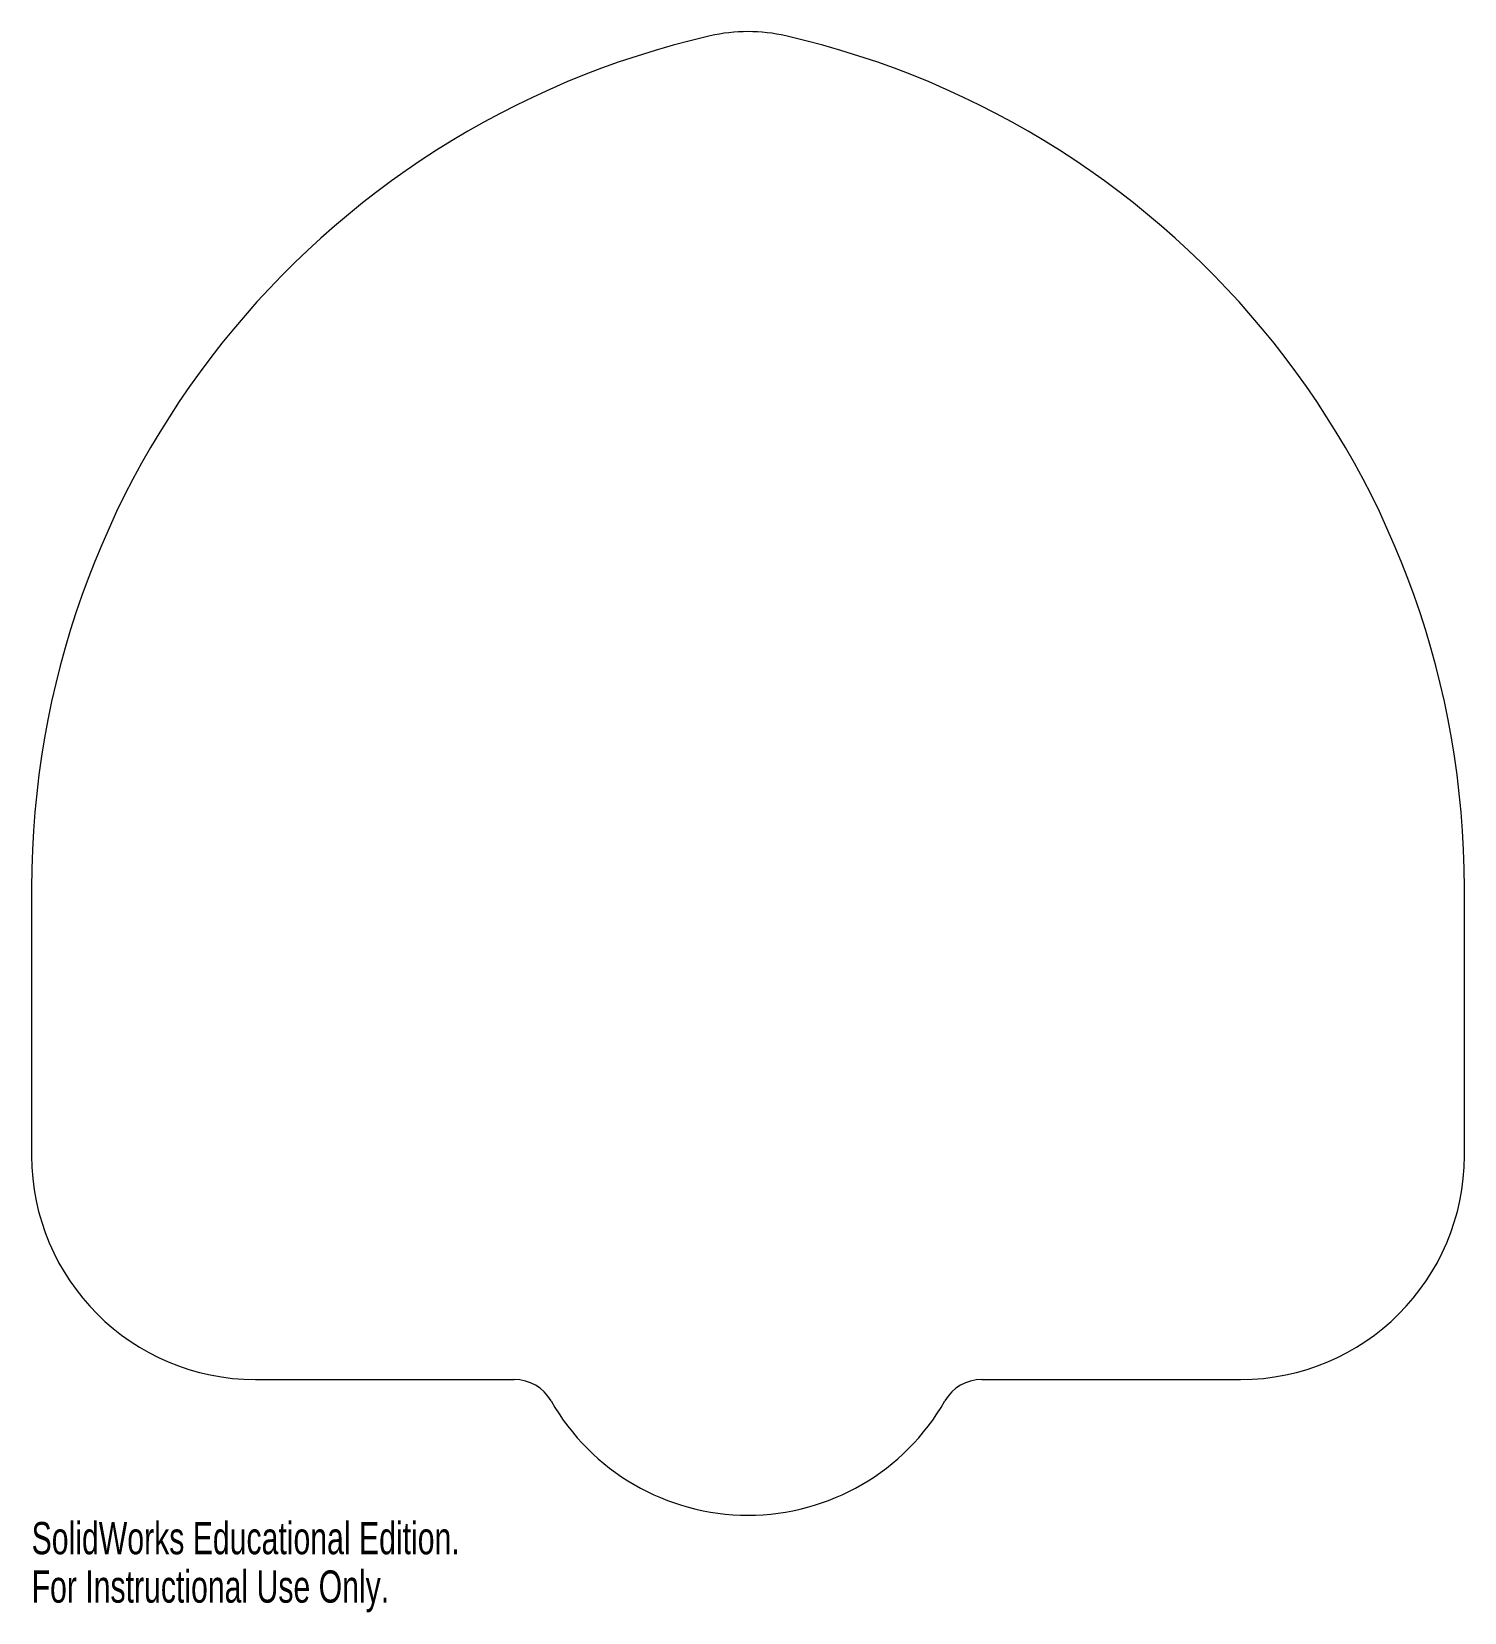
# Model space of a CAD drawing. Header units: inches. Extents: x 0 to 8.45, y -1.37 to 7.95.
import ezdxf

# ---------------------------------------------------------------- set-up
doc = ezdxf.new("R2010")
doc.units = ezdxf.units.IN
doc.header["$MEASUREMENT"] = 0
doc.styles.add('SLDTEXTSTYLE0', font='TXT', dxfattribs={"width": 0.7})

msp = doc.modelspace()

# ---------------------------------------------------------------- linework, layer by layer
at = {"color": 7, "linetype": 'Continuous', "lineweight": 15}
for p, q in [((0, 2.9), (0, 1.32)), ((8.45, 1.32), (8.45, 2.9)), ((1.32, 0), (2.8464, 0)), ((5.6036, 0), (7.13, 0))]:
    msp.add_line(p, q, dxfattribs=at)
for centre, radius, start, end in [((4.225, 6.9492), 1, 77.0716, 102.9284), ((5.1545, 2.9), 5.1545, 102.9284, 180), ((3.2955, 2.9), 5.1545, 0, 77.0716), ((1.32, 1.32), 1.32, 180, 270), ((7.13, 1.32), 1.32, 270, 0), ((2.8464, -0.25), 0.25, 29.74805, 90), ((5.6036, -0.25), 0.25, 90, 150.25195), ((4.225, 0.5379), 1.3379, 209.74805, 330.25195)]:
    msp.add_arc(centre, radius, start, end, dxfattribs=at)

# ---------------------------------------------------------------- texts
at = {"color": 7, "linetype": 'Continuous', "char_height": 0.1903, "attachment_point": 1, "style": 'SLDTEXTSTYLE0'}
for s, insert in [('SolidWorks Educational Edition.', (0, -0.8401)), ('For Instructional Use Only.', (0, -1.1256))]:
    msp.add_mtext(s, dxfattribs=dict(at, insert=insert))

doc.saveas('drawing.dxf')
